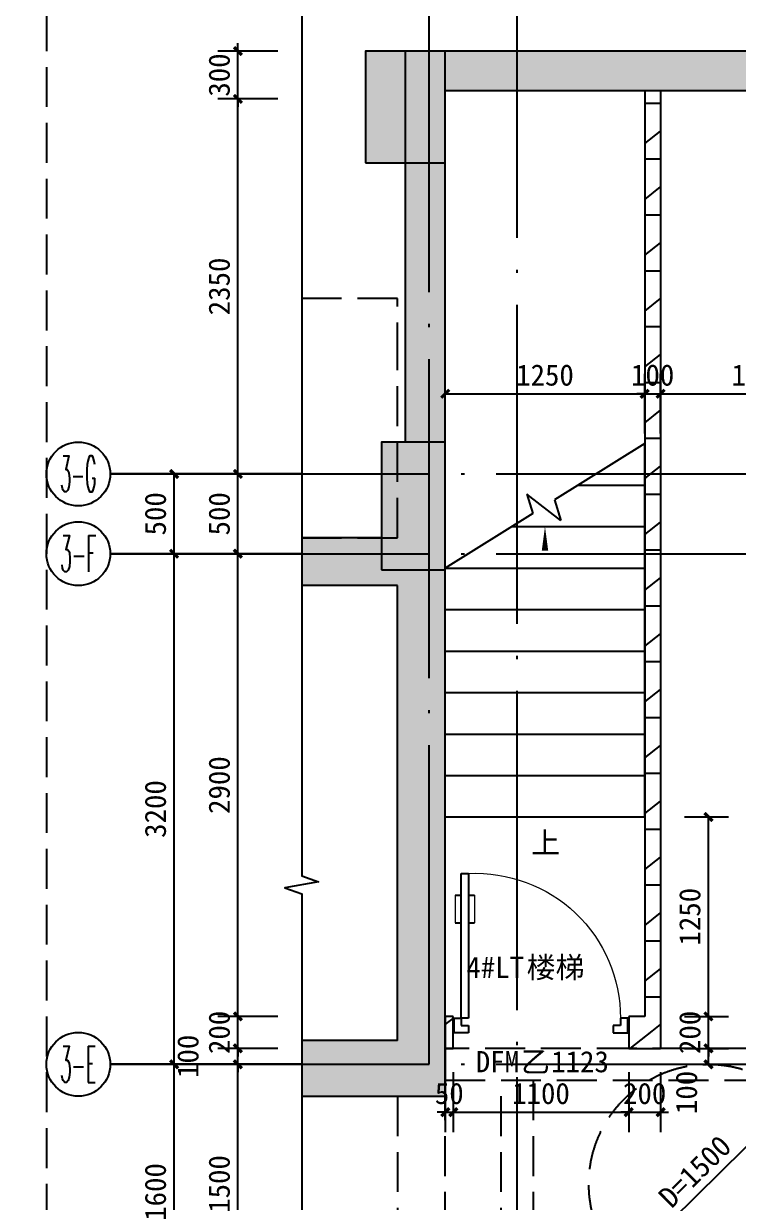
# Model space of a CAD drawing. Extents: x -10817 to 167545, y 26551 to 157048.
# Drawn here: x 3381 to 7863, y 50861 to 58249 of the extents above; entities that cross this region are included whole.
import ezdxf
from ezdxf.enums import TextEntityAlignment as Align
from ezdxf.xclip import XClip

# ---------------------------------------------------------------- set-up
doc = ezdxf.new("R2010")
doc.units = 0
doc.header["$LTSCALE"] = 1000
doc.header["$MEASUREMENT"] = 0
doc.header["$XCLIPFRAME"] = 0
for name, pattern in [('3#-B1-墙体$0$3#-B1$0$DASH', [0.35, 0.25, -0.1]), ('DASH', [0.35, 0.25, -0.1]), ('DOTE', [2.42, 2, -0.2, 0.02, -0.2])]:
    doc.linetypes.add(name, pattern=pattern)
doc.layers.get('Defpoints').update_dxf_attribs({"color": 30, "linetype": 'DASH'})
for name, color, linetype in [('3#-B1-墙体$0$3#-B1$0$A-COLU-CONC-HATC', 204, 'Continuous'), ('3#-B1-墙体$0$3#-B1$0$A-WALL-CONC', 9, 'Continuous'), ('3#-B1-墙体$0$A-COLU-CONC', 7, 'Continuous'), ('3#-B1-墙体$0$A-COLU-CONC-HATC', 204, 'Continuous'), ('3#-B1-墙体$0$A-DOOR', 51, 'Continuous'), ('3#-B1-墙体$0$A-FLOR-OVHD', 171, '3#-B1-墙体$0$3#-B1$0$DASH'), ('3#-B1-墙体$0$A-FLOR-STRS', 51, 'Continuous'), ('3#-B1-墙体$0$A-WALL-BLOK', 131, 'Continuous'), ('3#-B1-墙体$0$A-WALL-CONC', 9, 'Continuous'), ('A-ANNO-AXIS-CIRC', 3, 'Continuous'), ('A-ANNO-AXIS-TEXT', 7, 'Continuous'), ('A-ANNO-DIMS', 3, 'Continuous'), ('A-ANNO-DOTE', 10, 'DOTE'), ('A-ANNO-SYMB', 3, 'Continuous'), ('A-ANNO-TEXT', 7, 'Continuous'), ('A-FLOR-UNDR', 177, 'Continuous'), ('AXIS_TEXT', 7, 'Continuous'), ('PUB_HATCH', 8, 'Continuous'), ('柱子$0$柱子$0$柱子$0$A-COLU-CONC', 9, 'Continuous')]:
    doc.layers.add(name, color=color, linetype=linetype)
doc.styles.add('_TCH_AXIS', font='COMPLEX', dxfattribs={"bigfont": 'GBCBIG'})
doc.styles.add('_TCH_DIM', font='')
doc.styles.add('_TCH_DIM_T3', font='')
doc.styles.add('COMPLEX', font='COMPLEX')
doc.styles.get("Standard").update_dxf_attribs({"font": ''})
doc.styles.get('_TCH_DIM').set_extended_font_data('SimSun')
doc.styles.get('_TCH_DIM_T3').set_extended_font_data('SimSun')
doc.styles.get('Standard').set_extended_font_data('SimSun')
doc.dimstyles.new('_TCH_ARCH&&50', dxfattribs={"dimtxt": 132.911392, "dimasz": 50, "dimexe": 125, "dimexo": 150, "dimgap": 50, "dimtad": 1, "dimdec": 0, "dimzin": 0, "dimdsep": 46, "dimtxsty": '_TCH_DIM_T3', "dimblk": 'ARCHTICK', "dimcen": 0.09, "dimclrt": 7, "dimazin": 2, "dimtfac": 1, "dimtdec": 0, "dimtix": 1, "dimtmove": 2, "dimatfit": 3, "dimfxl": 50, "dimtolj": 1, "dimtzin": 0, "dimarcsym": 0})
pattern_1 = [(0, (0, 0), (0, 350), []), (37.875, (400, 0), (-169.615, 218.077), []), (90, (400, 0), (-450, 3e-14), [])]

# ---------------------------------------------------------------- blocks, each defined once
blk = doc.blocks.new('_FZH')
blk.add_lwpolyline([(-0.5, -0.5), (0.5, -0.5), (0.5, 0.5), (-0.5, 0.5)], close=True)
at = {"layer": 'PUB_HATCH'}
blk.add_solid([(-0.5, -0.5), (0.5, -0.5), (-0.5, 0.5), (0.5, 0.5)], dxfattribs=at)
blk = doc.blocks.new('柱子')
at = {"layer": '柱子$0$柱子$0$柱子$0$A-COLU-CONC', "xscale": 500, "yscale": 700, "zscale": 700}
blk.add_blockref('_FZH', (525309200.3, 299510260.9), dxfattribs=at)
blk = doc.blocks.new('GBRTTRGHBTR')
blk.add_blockref('柱子', (-525300550.3, -299507560.9))
blk = doc.blocks.new('3#-B1-墙体$0$3#-B1$0$$DorLib2D$00000009')
for p, q in [((0.4129, 0.9053), (0.4129, 0.0807)), ((0.4541, 0.9053), (0.4129, 0.9053)), ((0.4541, 0.0807), (0.4541, 0.9053)), ((0.4129, 0.7822), (0.378, 0.7822)), ((0.489, 0.7822), (0.4541, 0.7822)), ((0.4129, 0.6235), (0.378, 0.6235)), ((0.489, 0.6235), (0.4541, 0.6235)), ((-0.4941, 0.0807), (-0.4529, 0.0807)), ((-0.4941, -0.0018), (-0.4941, 0.0807)), ((-0.4529, 0.0807), (-0.4529, 0.0395)), ((0.4129, 0.0807), (0.4541, 0.0807)), ((0.4953, 0.0807), (0.4541, 0.0807)), ((0.4541, 0.0807), (0.4541, 0.0395)), ((0.4953, -0.0018), (0.4953, 0.0807)), ((-0.4529, 0.0395), (-0.4117, 0.0395)), ((-0.4117, 0.0395), (-0.4117, -0.0018)), ((0.4541, 0.0395), (0.4129, 0.0395)), ((0.4129, 0.0395), (0.4129, -0.0018)), ((-0.4941, -0.0018), (-0.4941, -0.0018)), ((-0.4117, -0.0018), (-0.4941, -0.0018)), ((0.4129, -0.0018), (0.4953, -0.0018)), ((0.4953, -0.0018), (0.4953, -0.0018))]:
    blk.add_line(p, q)
at = {"lineweight": 13}
for p, q in [((0.378, 0.7822), (0.378, 0.6235)), ((0.489, 0.7822), (0.489, 0.6235))]:
    blk.add_line(p, q, dxfattribs=at)
blk.add_arc((0.3716, 0.0817), 0.8246, 87.13397, 180.07167, dxfattribs=at)
blk = doc.blocks.new('3#-B1-墙体')
at = {"layer": '3#-B1-墙体$0$3#-B1$0$A-COLU-CONC-HATC'}
blk.add_hatch(color=256, dxfattribs=at).paths.add_polyline_path([(8500, -3050), (7800, -3050), (7800, -3400), (8500, -3400), (8600, -3216.7)])
at = {"layer": '3#-B1-墙体$0$A-COLU-CONC-HATC'}
for points in [[(11516.7, 2983.3), (11500, 3150), (8550, 3150), (8800, 2900), (11400, 2900)], [(8550, 700), (8800, 700), (8800, 2900), (8550, 3150)], [(8570, -100), (8400, -100), (8400, 100), (-100, 100), (200, -200), (8500, -200)], [(8800, -100), (8570, -100), (8500, -200), (8500, -3050), (8600, -3216.7), (8800, -3200)], [(8500, -3400), (8800, -3400), (8800, -3200), (8600, -3216.7)]]:
    blk.add_hatch(color=256, dxfattribs=at).paths.add_polyline_path(points)
h = blk.add_hatch(dxfattribs=at)
h.set_pattern_fill('空心砖', color=256, scale=100, style=0)
h.set_pattern_definition(pattern_1)
h.paths.add_polyline_path([(10050, 2900), (10050, -2900), (10150, -3100), (10150, 2900)])
h = blk.add_hatch(dxfattribs=at)
h.set_pattern_fill('空心砖', color=256, scale=100, style=0)
h.set_pattern_definition(pattern_1)
h.paths.add_polyline_path([(8800, -3100), (8850, -3100), (8850, -2900), (8800, -2900)])
h = blk.add_hatch(dxfattribs=at)
h.set_pattern_fill('空心砖', color=256, scale=100, style=0)
h.set_pattern_definition(pattern_1)
h.paths.add_polyline_path([(10050, -2900), (9950, -2900), (9950, -3100), (10150, -3100)])
at = {"layer": '3#-B1-墙体$0$3#-B1$0$A-WALL-CONC'}
for p, q in [((8500, -3050), (7800, -3050)), ((7800, -3400), (8500, -3400))]:
    blk.add_line(p, q, dxfattribs=at)
at = {"layer": '3#-B1-墙体$0$A-DOOR', "linetype": 'DASH'}
for p, q in [((8500, -3400), (8500, -4600)), ((8800, -4600), (8800, -3400))]:
    blk.add_line(p, q, dxfattribs=at)
at = {"layer": '3#-B1-墙体$0$A-FLOR-OVHD'}
blk.add_lwpolyline([(8500, 1600), (-100, 1600), (-100, 100), (8500, 100), (8500, 1200)], close=True, dxfattribs=at)
at = {"layer": '3#-B1-墙体$0$A-FLOR-STRS'}
for p, q in [((10050, 690), (9484.3, 337)), ((10050, -1650), (10050, 690)), ((9523.7, 207.9), (9311.8, 373.6)), ((9311.8, 373.6), (9348.8, 252.4)), ((9633.3, 430), (10050, 430)), ((9484.3, 337), (9523.7, 207.9)), ((9348.8, 252.4), (8800, -90)), ((9216.7, 170), (10050, 170)), ((8800, -90), (10050, -90)), ((8800, -1650), (8800, -100)), ((8800, -350), (10050, -350)), ((8800, -610), (10050, -610)), ((8800, -870), (10050, -870)), ((8800, -1130), (10050, -1130)), ((8800, -1390), (10050, -1390)), ((8800, -1650), (10050, -1650))]:
    blk.add_line(p, q, dxfattribs=at)
at = {"layer": '3#-B1-墙体$0$A-WALL-BLOK'}
for p, q in [((10050, 2900), (10050, -2900)), ((10150, 2900), (10050, 2900)), ((10150, 2900), (10150, -3100)), ((8850, -2900), (8800, -2900)), ((8800, -2900), (8800, -3100)), ((8850, -3100), (8850, -2900)), ((10050, -2900), (9950, -2900)), ((9950, -2900), (9950, -3100)), ((8800, -3100), (8850, -3100)), ((9950, -3100), (10150, -3100))]:
    blk.add_line(p, q, dxfattribs=at)
at = {"layer": '3#-B1-墙体$0$A-WALL-CONC'}
for p, q in [((11500, 3150), (8550, 3150)), ((8550, 700), (8550, 3150)), ((11400, 2900), (8800, 2900)), ((8800, 700), (8800, 2900)), ((8400, 100), (-100, 100)), ((8800, -3200), (8800, -100)), ((8500, -200), (200, -200)), ((8500, -3050), (8500, -200)), ((8800, -3400), (8800, -3200)), ((8500, -3400), (8800, -3400))]:
    blk.add_line(p, q, dxfattribs=at)
at = {"layer": 'Defpoints', "elevation": 0}
for points in [[(8800, -3300), (12100, -3300), (12100, -3100), (8800, -3100)], [(9150, -3300), (9350, -3300), (9350, -4700), (9150, -4700)]]:
    blk.add_lwpolyline(points, close=True, dxfattribs=at)
at = {"layer": '3#-B1-墙体$0$A-COLU-CONC', "xscale": 400, "yscale": 800, "zscale": 800}
blk.add_blockref('_FZH', (8600, 300), dxfattribs=at)
at = {"layer": '3#-B1-墙体$0$A-DOOR', "xscale": -1100, "yscale": 1100, "zscale": 200}
blk.add_blockref('3#-B1-墙体$0$3#-B1$0$$DorLib2D$00000009', (9400, -3000), dxfattribs=at)
blk = doc.blocks.new('A$C60AE0A12')
at = {"layer": 'A-ANNO-DIMS'}
for points in [[(462.9, 1406.4, 33, 0, 0), (534.1, 1476.6, 0, 0, 0)], [(-462.9, 493.6, 33, 0, 0), (-534.1, 423.4, 0, 0, 0)]]:
    blk.add_lwpolyline(points, format="xyseb", dxfattribs=at)
blk.add_lwpolyline([(-534.1, 423.4), (534.1, 1476.6)], dxfattribs=at)
at = {"layer": 'A-FLOR-UNDR', "linetype": 'DASH'}
blk.add_circle((0, 950, 0), 750, dxfattribs=at)
at = {"layer": 'A-ANNO-DIMS', "color": 7, "style": '_TCH_DIM'}
blk.add_text('D=1500', height=132.91, rotation=44.59468, dxfattribs=at).set_placement((-232, 791.5, 0))
blk = doc.blocks.new('_ArchTick')
at = {"color": 0, "linetype": 'ByBlock', "const_width": 0.4}
blk.add_lwpolyline([(-0.5, -0.5), (0.5, 0.5)], dxfattribs=at)
blk = doc.blocks.new('*D705')
at = {"layer": 'A-ANNO-DIMS', "color": 0, "lineweight": -2, "transparency": 16777216}
for p, q in [((6025, 55678.8), (6025, 56053.8)), ((7275, 55678.8), (7275, 56053.8)), ((6025, 55928.8), (7275, 55928.8))]:
    blk.add_line(p, q, dxfattribs=at)
at = {"layer": 'Defpoints', "color": 0, "transparency": 16777216}
for p in [(7275, 55928.8), (6025, 55528.8), (7275, 55528.8)]:
    blk.add_point(p, dxfattribs=at)
at = {"layer": 'A-ANNO-DIMS', "color": 0, "lineweight": -2, "transparency": 16777216, "xscale": 50, "yscale": 50, "zscale": 50, "rotation": 180}
blk.add_blockref('_ArchTick', (6025, 55928.8), dxfattribs=at)
at = {"layer": 'A-ANNO-DIMS', "color": 0, "lineweight": -2, "transparency": 16777216, "xscale": 50, "yscale": 50, "zscale": 50}
blk.add_blockref('_ArchTick', (7275, 55928.8), dxfattribs=at)
at = {"layer": 'A-ANNO-DIMS', "color": 7, "transparency": 16777216, "insert": (6650, 56045.2), "char_height": 132.91, "attachment_point": 5, "style": '_TCH_DIM_T3'}
blk.add_mtext('\\A1;1250', dxfattribs=at)
blk = doc.blocks.new('*D706')
at = {"layer": 'A-ANNO-DIMS', "color": 0, "lineweight": -2, "transparency": 16777216}
for p, q in [((7275, 55678.8), (7275, 56053.8)), ((7375, 55678.8), (7375, 56053.8)), ((7275, 55928.8), (7225, 55928.8)), ((7275, 55928.8), (7375, 55928.8)), ((7375, 55928.8), (7425, 55928.8))]:
    blk.add_line(p, q, dxfattribs=at)
at = {"layer": 'Defpoints', "color": 0, "transparency": 16777216}
for p in [(7375, 55928.8), (7275, 55528.8), (7375, 55528.8)]:
    blk.add_point(p, dxfattribs=at)
at = {"layer": 'A-ANNO-DIMS', "color": 0, "lineweight": -2, "transparency": 16777216, "xscale": 50, "yscale": 50, "zscale": 50}
blk.add_blockref('_ArchTick', (7275, 55928.8), dxfattribs=at)
at = {"layer": 'A-ANNO-DIMS', "color": 0, "lineweight": -2, "transparency": 16777216, "xscale": 50, "yscale": 50, "zscale": 50, "rotation": 180}
blk.add_blockref('_ArchTick', (7375, 55928.8), dxfattribs=at)
at = {"layer": 'A-ANNO-DIMS', "color": 7, "transparency": 16777216, "insert": (7325, 56045.2), "char_height": 132.91, "attachment_point": 5, "style": '_TCH_DIM_T3'}
blk.add_mtext('\\A1;100', dxfattribs=at)
blk = doc.blocks.new('*D707')
at = {"layer": 'A-ANNO-DIMS', "color": 0, "lineweight": -2, "transparency": 16777216}
for p, q in [((7375, 55678.8), (7375, 56053.8)), ((8625, 55678.8), (8625, 56053.8)), ((7375, 55928.8), (8625, 55928.8))]:
    blk.add_line(p, q, dxfattribs=at)
at = {"layer": 'Defpoints', "color": 0, "transparency": 16777216}
for p in [(8625, 55928.8), (7375, 55528.8), (8625, 55528.8)]:
    blk.add_point(p, dxfattribs=at)
at = {"layer": 'A-ANNO-DIMS', "color": 0, "lineweight": -2, "transparency": 16777216, "xscale": 50, "yscale": 50, "zscale": 50, "rotation": 180}
blk.add_blockref('_ArchTick', (7375, 55928.8), dxfattribs=at)
at = {"layer": 'A-ANNO-DIMS', "color": 0, "lineweight": -2, "transparency": 16777216, "xscale": 50, "yscale": 50, "zscale": 50}
blk.add_blockref('_ArchTick', (8625, 55928.8), dxfattribs=at)
at = {"layer": 'A-ANNO-DIMS', "color": 7, "transparency": 16777216, "insert": (8000, 56045.2), "char_height": 132.91, "attachment_point": 5, "style": '_TCH_DIM_T3'}
blk.add_mtext('\\A1;1250', dxfattribs=at)
blk = doc.blocks.new('*D1882')
at = {"layer": 'A-ANNO-DIMS', "color": 0, "lineweight": -2, "transparency": 16777216}
for p, q in [((7525, 53276.3), (7800, 53276.3)), ((7675, 52026.3), (7675, 53276.3)), ((7525, 52026.3), (7800, 52026.3))]:
    blk.add_line(p, q, dxfattribs=at)
at = {"layer": 'Defpoints', "color": 0, "transparency": 16777216}
for p in [(7375, 53276.3), (7675, 53276.3), (7375, 52026.3)]:
    blk.add_point(p, dxfattribs=at)
at = {"layer": 'A-ANNO-DIMS', "color": 0, "lineweight": -2, "transparency": 16777216, "xscale": 50, "yscale": 50, "zscale": 50}
for p, rotation in [((7675, 53276.3), 90), ((7675, 52026.3), 270)]:
    blk.add_blockref('_ArchTick', p, dxfattribs=dict(at, rotation=rotation))
at = {"layer": 'A-ANNO-DIMS', "color": 7, "transparency": 16777216, "insert": (7558.5, 52651.3), "char_height": 132.91, "attachment_point": 5, "rotation": 90, "style": '_TCH_DIM_T3'}
blk.add_mtext('\\A1;1250', dxfattribs=at)
blk = doc.blocks.new('*D1883')
at = {"layer": 'A-ANNO-DIMS', "color": 0, "lineweight": -2, "transparency": 16777216}
for p, q in [((7525, 52026.3), (7800, 52026.3)), ((7675, 52026.3), (7675, 52076.3)), ((7675, 51826.3), (7675, 52026.3)), ((7525, 51826.3), (7800, 51826.3)), ((7675, 51826.3), (7675, 51776.3))]:
    blk.add_line(p, q, dxfattribs=at)
at = {"layer": 'Defpoints', "color": 0, "transparency": 16777216}
for p in [(7375, 52026.3), (7675, 52026.3), (7375, 51826.3)]:
    blk.add_point(p, dxfattribs=at)
at = {"layer": 'A-ANNO-DIMS', "color": 0, "lineweight": -2, "transparency": 16777216, "xscale": 50, "yscale": 50, "zscale": 50}
for p, rotation in [((7675, 52026.3), 270), ((7675, 51826.3), 90)]:
    blk.add_blockref('_ArchTick', p, dxfattribs=dict(at, rotation=rotation))
at = {"layer": 'A-ANNO-DIMS', "color": 7, "transparency": 16777216, "insert": (7558.5, 51926.3), "char_height": 132.91, "attachment_point": 5, "rotation": 90, "style": '_TCH_DIM_T3'}
blk.add_mtext('\\A1;200', dxfattribs=at)
blk = doc.blocks.new('*D1884')
at = {"layer": 'A-ANNO-DIMS', "color": 0, "lineweight": -2, "transparency": 16777216}
for p, q in [((7525, 51826.3), (7800, 51826.3)), ((7675, 51726.3), (7675, 51826.3)), ((7525, 51726.3), (7800, 51726.3))]:
    blk.add_line(p, q, dxfattribs=at)
at = {"layer": 'Defpoints', "color": 0, "transparency": 16777216}
for p in [(7375, 51826.3), (7675, 51826.3), (7375, 51726.3)]:
    blk.add_point(p, dxfattribs=at)
at = {"layer": 'A-ANNO-DIMS', "color": 0, "lineweight": -2, "transparency": 16777216, "xscale": 50, "yscale": 50, "zscale": 50}
for p, rotation in [((7675, 51826.3), 90), ((7675, 51726.3), 270)]:
    blk.add_blockref('_ArchTick', p, dxfattribs=dict(at, rotation=rotation))
at = {"layer": 'A-ANNO-DIMS', "color": 7, "transparency": 16777216, "insert": (7537.5, 51550), "char_height": 132.91, "attachment_point": 5, "rotation": 90, "style": '_TCH_DIM_T3'}
blk.add_mtext('\\A1;100', dxfattribs=at)
blk = doc.blocks.new('*D1885')
at = {"layer": 'A-ANNO-DIMS', "color": 0, "lineweight": -2, "transparency": 16777216}
for p, q in [((6025, 51676.3), (6025, 51301.3)), ((6075, 51676.3), (6075, 51301.3)), ((6025, 51426.3), (5975, 51426.3)), ((6025, 51426.3), (6075, 51426.3)), ((6075, 51426.3), (6125, 51426.3))]:
    blk.add_line(p, q, dxfattribs=at)
at = {"layer": 'Defpoints', "color": 0, "transparency": 16777216}
for p in [(6025, 51826.3), (6075, 51826.3), (6075, 51426.3)]:
    blk.add_point(p, dxfattribs=at)
at = {"layer": 'A-ANNO-DIMS', "color": 0, "lineweight": -2, "transparency": 16777216, "xscale": 50, "yscale": 50, "zscale": 50}
blk.add_blockref('_ArchTick', (6025, 51426.3), dxfattribs=at)
at = {"layer": 'A-ANNO-DIMS', "color": 0, "lineweight": -2, "transparency": 16777216, "xscale": 50, "yscale": 50, "zscale": 50, "rotation": 180}
blk.add_blockref('_ArchTick', (6075, 51426.3), dxfattribs=at)
at = {"layer": 'A-ANNO-DIMS', "color": 7, "transparency": 16777216, "insert": (6050, 51542.8), "char_height": 132.91, "attachment_point": 5, "style": '_TCH_DIM_T3'}
blk.add_mtext('\\A1;50', dxfattribs=at)
blk = doc.blocks.new('*D1886')
at = {"layer": 'A-ANNO-DIMS', "color": 0, "lineweight": -2, "transparency": 16777216}
for p, q in [((6075, 51676.3), (6075, 51301.3)), ((7175, 51676.3), (7175, 51301.3)), ((6075, 51426.3), (7175, 51426.3))]:
    blk.add_line(p, q, dxfattribs=at)
at = {"layer": 'Defpoints', "color": 0, "transparency": 16777216}
for p in [(6075, 51826.3), (7175, 51826.3), (7175, 51426.3)]:
    blk.add_point(p, dxfattribs=at)
at = {"layer": 'A-ANNO-DIMS', "color": 0, "lineweight": -2, "transparency": 16777216, "xscale": 50, "yscale": 50, "zscale": 50, "rotation": 180}
blk.add_blockref('_ArchTick', (6075, 51426.3), dxfattribs=at)
at = {"layer": 'A-ANNO-DIMS', "color": 0, "lineweight": -2, "transparency": 16777216, "xscale": 50, "yscale": 50, "zscale": 50}
blk.add_blockref('_ArchTick', (7175, 51426.3), dxfattribs=at)
at = {"layer": 'A-ANNO-DIMS', "color": 7, "transparency": 16777216, "insert": (6625, 51542.8), "char_height": 132.91, "attachment_point": 5, "style": '_TCH_DIM_T3'}
blk.add_mtext('\\A1;1100', dxfattribs=at)
blk = doc.blocks.new('*D1887')
at = {"layer": 'A-ANNO-DIMS', "color": 0, "lineweight": -2, "transparency": 16777216}
for p, q in [((7175, 51676.3), (7175, 51301.3)), ((7375, 51676.3), (7375, 51301.3)), ((7175, 51426.3), (7125, 51426.3)), ((7175, 51426.3), (7375, 51426.3)), ((7375, 51426.3), (7425, 51426.3))]:
    blk.add_line(p, q, dxfattribs=at)
at = {"layer": 'Defpoints', "color": 0, "transparency": 16777216}
for p in [(7175, 51826.3), (7375, 51826.3), (7375, 51426.3)]:
    blk.add_point(p, dxfattribs=at)
at = {"layer": 'A-ANNO-DIMS', "color": 0, "lineweight": -2, "transparency": 16777216, "xscale": 50, "yscale": 50, "zscale": 50}
blk.add_blockref('_ArchTick', (7175, 51426.3), dxfattribs=at)
at = {"layer": 'A-ANNO-DIMS', "color": 0, "lineweight": -2, "transparency": 16777216, "xscale": 50, "yscale": 50, "zscale": 50, "rotation": 180}
blk.add_blockref('_ArchTick', (7375, 51426.3), dxfattribs=at)
at = {"layer": 'A-ANNO-DIMS', "color": 7, "transparency": 16777216, "insert": (7275, 51542.8), "char_height": 132.91, "attachment_point": 5, "style": '_TCH_DIM_T3'}
blk.add_mtext('\\A1;200', dxfattribs=at)
blk = doc.blocks.new('*D1920')
at = {"layer": 'A-ANNO-DIMS', "color": 0, "lineweight": -2, "transparency": 16777216}
for p, q in [((4575, 51726.3), (4200, 51726.3)), ((4325, 50126.3), (4325, 51726.3)), ((4575, 50126.3), (4200, 50126.3))]:
    blk.add_line(p, q, dxfattribs=at)
at = {"layer": 'Defpoints', "color": 0, "transparency": 16777216}
for p in [(4325, 51726.3), (4725, 51726.3), (4725, 50126.3)]:
    blk.add_point(p, dxfattribs=at)
at = {"layer": 'A-ANNO-DIMS', "color": 0, "lineweight": -2, "transparency": 16777216, "xscale": 50, "yscale": 50, "zscale": 50}
for p, rotation in [((4325, 51726.3), 90), ((4325, 50126.3), 270)]:
    blk.add_blockref('_ArchTick', p, dxfattribs=dict(at, rotation=rotation))
at = {"layer": 'A-ANNO-DIMS', "color": 7, "transparency": 16777216, "insert": (4208.5, 50926.3), "char_height": 132.91, "attachment_point": 5, "rotation": 90, "style": '_TCH_DIM_T3'}
blk.add_mtext('\\A1;1600', dxfattribs=at)
blk = doc.blocks.new('*D1921')
at = {"layer": 'A-ANNO-DIMS', "color": 0, "lineweight": -2, "transparency": 16777216}
for p, q in [((4575, 54926.3), (4200, 54926.3)), ((4325, 51726.3), (4325, 54926.3)), ((4575, 51726.3), (4200, 51726.3))]:
    blk.add_line(p, q, dxfattribs=at)
at = {"layer": 'Defpoints', "color": 0, "transparency": 16777216}
for p in [(4325, 54926.3), (4725, 54926.3), (4725, 51726.3)]:
    blk.add_point(p, dxfattribs=at)
at = {"layer": 'A-ANNO-DIMS', "color": 0, "lineweight": -2, "transparency": 16777216, "xscale": 50, "yscale": 50, "zscale": 50}
for p, rotation in [((4325, 54926.3), 90), ((4325, 51726.3), 270)]:
    blk.add_blockref('_ArchTick', p, dxfattribs=dict(at, rotation=rotation))
at = {"layer": 'A-ANNO-DIMS', "color": 7, "transparency": 16777216, "insert": (4208.5, 53326.3), "char_height": 132.91, "attachment_point": 5, "rotation": 90, "style": '_TCH_DIM_T3'}
blk.add_mtext('\\A1;3200', dxfattribs=at)
blk = doc.blocks.new('*D1922')
at = {"layer": 'A-ANNO-DIMS', "color": 0, "lineweight": -2, "transparency": 16777216}
for p, q in [((4575, 55426.3), (4200, 55426.3)), ((4325, 54926.3), (4325, 55426.3)), ((4575, 54926.3), (4200, 54926.3))]:
    blk.add_line(p, q, dxfattribs=at)
at = {"layer": 'Defpoints', "color": 0, "transparency": 16777216}
for p in [(4325, 55426.3), (4725, 55426.3), (4725, 54926.3)]:
    blk.add_point(p, dxfattribs=at)
at = {"layer": 'A-ANNO-DIMS', "color": 0, "lineweight": -2, "transparency": 16777216, "xscale": 50, "yscale": 50, "zscale": 50}
for p, rotation in [((4325, 55426.3), 90), ((4325, 54926.3), 270)]:
    blk.add_blockref('_ArchTick', p, dxfattribs=dict(at, rotation=rotation))
at = {"layer": 'A-ANNO-DIMS', "color": 7, "transparency": 16777216, "insert": (4208.5, 55176.3), "char_height": 132.91, "attachment_point": 5, "rotation": 90, "style": '_TCH_DIM_T3'}
blk.add_mtext('\\A1;500', dxfattribs=at)
blk = doc.blocks.new('*D1940')
at = {"layer": 'A-ANNO-DIMS', "color": 0, "lineweight": -2, "transparency": 16777216}
for p, q in [((4975, 51726.3), (4600, 51726.3)), ((4725, 50226.3), (4725, 51726.3)), ((4975, 50226.3), (4600, 50226.3))]:
    blk.add_line(p, q, dxfattribs=at)
at = {"layer": 'Defpoints', "color": 0, "transparency": 16777216}
for p in [(4725, 51726.3), (5125, 51726.3), (5125, 50226.3)]:
    blk.add_point(p, dxfattribs=at)
at = {"layer": 'A-ANNO-DIMS', "color": 0, "lineweight": -2, "transparency": 16777216, "xscale": 50, "yscale": 50, "zscale": 50}
for p, rotation in [((4725, 51726.3), 90), ((4725, 50226.3), 270)]:
    blk.add_blockref('_ArchTick', p, dxfattribs=dict(at, rotation=rotation))
at = {"layer": 'A-ANNO-DIMS', "color": 7, "transparency": 16777216, "insert": (4608.5, 50976.3), "char_height": 132.91, "attachment_point": 5, "rotation": 90, "style": '_TCH_DIM_T3'}
blk.add_mtext('\\A1;1500', dxfattribs=at)
blk = doc.blocks.new('*D1941')
at = {"layer": 'A-ANNO-DIMS', "color": 0, "lineweight": -2, "transparency": 16777216}
for p, q in [((4725, 51826.3), (4725, 51876.3)), ((4975, 51826.3), (4600, 51826.3)), ((4725, 51726.3), (4725, 51826.3)), ((4975, 51726.3), (4600, 51726.3)), ((4725, 51726.3), (4725, 51676.3))]:
    blk.add_line(p, q, dxfattribs=at)
at = {"layer": 'Defpoints', "color": 0, "transparency": 16777216}
for p in [(4725, 51826.3), (5125, 51826.3), (5125, 51726.3)]:
    blk.add_point(p, dxfattribs=at)
at = {"layer": 'A-ANNO-DIMS', "color": 0, "lineweight": -2, "transparency": 16777216, "xscale": 50, "yscale": 50, "zscale": 50}
for p, rotation in [((4725, 51826.3), 270), ((4725, 51726.3), 90)]:
    blk.add_blockref('_ArchTick', p, dxfattribs=dict(at, rotation=rotation))
at = {"layer": 'A-ANNO-DIMS', "color": 7, "transparency": 16777216, "insert": (4412.5, 51776.3), "char_height": 132.91, "attachment_point": 5, "rotation": 90, "style": '_TCH_DIM_T3'}
blk.add_mtext('\\A1;100', dxfattribs=at)
blk = doc.blocks.new('*D1942')
at = {"layer": 'A-ANNO-DIMS', "color": 0, "lineweight": -2, "transparency": 16777216}
for p, q in [((4975, 52026.3), (4600, 52026.3)), ((4725, 52026.3), (4725, 52076.3)), ((4725, 51826.3), (4725, 52026.3)), ((4975, 51826.3), (4600, 51826.3)), ((4725, 51826.3), (4725, 51776.3))]:
    blk.add_line(p, q, dxfattribs=at)
at = {"layer": 'Defpoints', "color": 0, "transparency": 16777216}
for p in [(4725, 52026.3), (5125, 52026.3), (5125, 51826.3)]:
    blk.add_point(p, dxfattribs=at)
at = {"layer": 'A-ANNO-DIMS', "color": 0, "lineweight": -2, "transparency": 16777216, "xscale": 50, "yscale": 50, "zscale": 50}
for p, rotation in [((4725, 52026.3), 270), ((4725, 51826.3), 90)]:
    blk.add_blockref('_ArchTick', p, dxfattribs=dict(at, rotation=rotation))
at = {"layer": 'A-ANNO-DIMS', "color": 7, "transparency": 16777216, "insert": (4608.5, 51926.3), "char_height": 132.91, "attachment_point": 5, "rotation": 90, "style": '_TCH_DIM_T3'}
blk.add_mtext('\\A1;200', dxfattribs=at)
blk = doc.blocks.new('*D1943')
at = {"layer": 'A-ANNO-DIMS', "color": 0, "lineweight": -2, "transparency": 16777216}
for p, q in [((4975, 54926.3), (4600, 54926.3)), ((4725, 52026.3), (4725, 54926.3)), ((4975, 52026.3), (4600, 52026.3))]:
    blk.add_line(p, q, dxfattribs=at)
at = {"layer": 'Defpoints', "color": 0, "transparency": 16777216}
for p in [(4725, 54926.3), (5125, 54926.3), (5125, 52026.3)]:
    blk.add_point(p, dxfattribs=at)
at = {"layer": 'A-ANNO-DIMS', "color": 0, "lineweight": -2, "transparency": 16777216, "xscale": 50, "yscale": 50, "zscale": 50}
for p, rotation in [((4725, 54926.3), 90), ((4725, 52026.3), 270)]:
    blk.add_blockref('_ArchTick', p, dxfattribs=dict(at, rotation=rotation))
at = {"layer": 'A-ANNO-DIMS', "color": 7, "transparency": 16777216, "insert": (4608.5, 53476.3), "char_height": 132.91, "attachment_point": 5, "rotation": 90, "style": '_TCH_DIM_T3'}
blk.add_mtext('\\A1;2900', dxfattribs=at)
blk = doc.blocks.new('*D1944')
at = {"layer": 'A-ANNO-DIMS', "color": 0, "lineweight": -2, "transparency": 16777216}
for p, q in [((4975, 55426.3), (4600, 55426.3)), ((4725, 54926.3), (4725, 55426.3)), ((4975, 54926.3), (4600, 54926.3))]:
    blk.add_line(p, q, dxfattribs=at)
at = {"layer": 'Defpoints', "color": 0, "transparency": 16777216}
for p in [(4725, 55426.3), (5125, 55426.3), (5125, 54926.3)]:
    blk.add_point(p, dxfattribs=at)
at = {"layer": 'A-ANNO-DIMS', "color": 0, "lineweight": -2, "transparency": 16777216, "xscale": 50, "yscale": 50, "zscale": 50}
for p, rotation in [((4725, 55426.3), 90), ((4725, 54926.3), 270)]:
    blk.add_blockref('_ArchTick', p, dxfattribs=dict(at, rotation=rotation))
at = {"layer": 'A-ANNO-DIMS', "color": 7, "transparency": 16777216, "insert": (4608.5, 55176.3), "char_height": 132.91, "attachment_point": 5, "rotation": 90, "style": '_TCH_DIM_T3'}
blk.add_mtext('\\A1;500', dxfattribs=at)
blk = doc.blocks.new('*D1945')
at = {"layer": 'A-ANNO-DIMS', "color": 0, "lineweight": -2, "transparency": 16777216}
for p, q in [((4975, 57776.3), (4600, 57776.3)), ((4725, 55426.3), (4725, 57776.3)), ((4975, 55426.3), (4600, 55426.3))]:
    blk.add_line(p, q, dxfattribs=at)
at = {"layer": 'Defpoints', "color": 0, "transparency": 16777216}
for p in [(4725, 57776.3), (5125, 57776.3), (5125, 55426.3)]:
    blk.add_point(p, dxfattribs=at)
at = {"layer": 'A-ANNO-DIMS', "color": 0, "lineweight": -2, "transparency": 16777216, "xscale": 50, "yscale": 50, "zscale": 50}
for p, rotation in [((4725, 57776.3), 90), ((4725, 55426.3), 270)]:
    blk.add_blockref('_ArchTick', p, dxfattribs=dict(at, rotation=rotation))
at = {"layer": 'A-ANNO-DIMS', "color": 7, "transparency": 16777216, "insert": (4608.5, 56601.3), "char_height": 132.91, "attachment_point": 5, "rotation": 90, "style": '_TCH_DIM_T3'}
blk.add_mtext('\\A1;2350', dxfattribs=at)
blk = doc.blocks.new('*D1946')
at = {"layer": 'A-ANNO-DIMS', "color": 0, "lineweight": -2, "transparency": 16777216}
for p, q in [((4975, 58076.3), (4600, 58076.3)), ((4725, 58076.3), (4725, 58126.3)), ((4725, 57776.3), (4725, 58076.3)), ((4975, 57776.3), (4600, 57776.3)), ((4725, 57776.3), (4725, 57726.3))]:
    blk.add_line(p, q, dxfattribs=at)
at = {"layer": 'Defpoints', "color": 0, "transparency": 16777216}
for p in [(4725, 58076.3), (5125, 58076.3), (5125, 57776.3)]:
    blk.add_point(p, dxfattribs=at)
at = {"layer": 'A-ANNO-DIMS', "color": 0, "lineweight": -2, "transparency": 16777216, "xscale": 50, "yscale": 50, "zscale": 50}
for p, rotation in [((4725, 58076.3), 270), ((4725, 57776.3), 90)]:
    blk.add_blockref('_ArchTick', p, dxfattribs=dict(at, rotation=rotation))
at = {"layer": 'A-ANNO-DIMS', "color": 7, "transparency": 16777216, "insert": (4608.5, 57926.3), "char_height": 132.91, "attachment_point": 5, "rotation": 90, "style": '_TCH_DIM_T3'}
blk.add_mtext('\\A1;300', dxfattribs=at)
blk = doc.blocks.new('_AXISO')
blk.add_circle((0, 0), 0.5)
at = {"layer": 'AXIS_TEXT', "style": 'COMPLEX', "width": 1.041667}
blk.add_attdef('A', text='', height=0.56, dxfattribs=at).set_placement((-0.25, -0.28), (0.25, -0.28), align=Align.FIT)

msp = doc.modelspace()

# ---------------------------------------------------------------- linework, layer by layer
at = {"layer": 'A-ANNO-AXIS-CIRC'}
for p, q in [((5125, 55426.3), (3925, 55426.3)), ((5125, 54926.3), (3925, 54926.3)), ((5125, 51726.3), (3925, 51726.3))]:
    msp.add_line(p, q, dxfattribs=at)
at = {"layer": 'A-ANNO-DOTE'}
for points in [[(5925, 51726.3), (5925, 59676.3)], [(6475, 47226.3), (6475, 59676.3)], [(3925, 55426.3), (10925, 55426.3)], [(3925, 54926.3), (10925, 54926.3)], [(3925, 51726.3), (10925, 51726.3)]]:
    msp.add_lwpolyline(points, dxfattribs=at)
at = {"layer": 'A-ANNO-SYMB'}
msp.add_lwpolyline([(5125, 58476.3), (5125, 52907.6), (5230, 52869.3), (5020, 52832.3), (5125, 52795.1), (5125, 47226.3)], dxfattribs=at)
msp.add_lwpolyline([(6650, 53276.3, 0, 0, 0), (6650, 55096.3, 0, 40, 0), (6650, 54946.3, 0, 0, 0)], format="xyseb", dxfattribs=at)
at = {"layer": 'Defpoints'}
msp.add_lwpolyline([(3525, 45626.3), (11325, 45626.3), (11325, 60076.3), (3525, 60076.3)], close=True, dxfattribs=at)

# ---------------------------------------------------------------- block references
ref = msp.add_blockref('GBRTTRGHBTR', (-2875, 55026.3))
XClip(ref).set_block_clipping_path([(8000, -7800), (12600, 3450)])
ref = msp.add_blockref('3#-B1-墙体', (-2775, 54926.3))
XClip(ref).set_block_clipping_path([(7900, -7700), (12500, 3550)])
msp.add_blockref('A$C60AE0A12', (7675, 50026.3))
at = {"layer": 'A-ANNO-AXIS-CIRC'}
ref = msp.add_blockref('_AXISO', (3725, 55426.3), dxfattribs=dict(at, xscale=400, yscale=400, zscale=400))
ref.add_attrib('A', '3-G', dxfattribs={"layer": 'A-ANNO-AXIS-TEXT', "height": 226.27, "style": '_TCH_AXIS', "width": 0.308824}).set_placement((3611.9, 55313.2), (3838.1, 55313.2), align=Align.FIT)
ref = msp.add_blockref('_AXISO', (3725, 54926.3), dxfattribs=dict(at, xscale=400, yscale=400, zscale=400))
ref.add_attrib('A', '3-F', dxfattribs={"layer": 'A-ANNO-AXIS-TEXT', "height": 226.27, "style": '_TCH_AXIS', "width": 0.323077}).set_placement((3611.9, 54813.2), (3838.1, 54813.2), align=Align.FIT)
ref = msp.add_blockref('_AXISO', (3725, 51726.3), dxfattribs=dict(at, xscale=400, yscale=400, zscale=400))
ref.add_attrib('A', '3-E', dxfattribs={"layer": 'A-ANNO-AXIS-TEXT', "height": 226.27, "style": '_TCH_AXIS', "width": 0.318182}).set_placement((3611.9, 51613.2), (3838.1, 51613.2), align=Align.FIT)

# ---------------------------------------------------------------- texts
at = {"layer": 'A-ANNO-TEXT', "color": 7, "style": '_TCH_DIM'}
msp.add_text('上', height=132.9, dxfattribs=at).set_placement((6564, 53048.8))
at = {"layer": 'A-ANNO-TEXT'}
for s, p in [('4#LT', (6157.1, 52267.4)), ('楼梯', (6535.1, 52267.4))]:
    msp.add_text(s, height=132.91, dxfattribs=at).set_placement(p)
at = {"layer": 'A-ANNO-TEXT', "color": 2}
for s, height, p in [('DFM', 132.91, (6216.3, 51676.3)), ('乙', 132.9, (6499.8, 51676.3)), ('1123', 132.91, (6688.9, 51676.3))]:
    msp.add_text(s, height=height, dxfattribs=at).set_placement(p)

# ---------------------------------------------------------------- dimensions: what is measured, and where the dimension line sits
at = {"layer": 'A-ANNO-DIMS'}
for p1, p2, distance, picture, middle in [((5125, 57776.3), (5125, 58076.3), 400, '*D1946', (4608.5, 57926.3)), ((5125, 55426.3), (5125, 57776.3), 400, '*D1945', (4608.5, 56601.3)), ((6025, 55528.8), (7275, 55528.8), 400, '*D705', (6650, 56045.2)), ((7275, 55528.8), (7375, 55528.8), 400, '*D706', (7325, 56045.2)), ((7375, 55528.8), (8625, 55528.8), 400, '*D707', (8000, 56045.2)), ((4725, 54926.3), (4725, 55426.3), 400, '*D1922', (4208.5, 55176.3)), ((5125, 54926.3), (5125, 55426.3), 400, '*D1944', (4608.5, 55176.3)), ((4725, 51726.3), (4725, 54926.3), 400, '*D1921', (4208.5, 53326.3)), ((5125, 52026.3), (5125, 54926.3), 400, '*D1943', (4608.5, 53476.3)), ((7375, 52026.3), (7375, 53276.3), -300, '*D1882', (7558.5, 52651.3)), ((5125, 51826.3), (5125, 52026.3), 400, '*D1942', (4608.5, 51926.3)), ((7375, 51826.3), (7375, 52026.3), -300, '*D1883', (7558.5, 51926.3)), ((6025, 51826.3), (6075, 51826.3), -400, '*D1885', (6050, 51542.8)), ((6075, 51826.3), (7175, 51826.3), -400, '*D1886', (6625, 51542.8)), ((7175, 51826.3), (7375, 51826.3), -400, '*D1887', (7275, 51542.8)), ((4725, 50126.3), (4725, 51726.3), 400, '*D1920', (4208.5, 50926.3)), ((5125, 50226.3), (5125, 51726.3), 400, '*D1940', (4608.5, 50976.3))]:
    dim = msp.add_aligned_dim(p1=p1, p2=p2, distance=distance, dimstyle='_TCH_ARCH&&50', dxfattribs=at)
    dim.commit()
    dim.dimension.update_dxf_attribs({"geometry": picture, "text_midpoint": middle})
for base, p1, p2, picture, middle in [((4725, 51826.3), (5125, 51726.3), (5125, 51826.3), '*D1941', (4412.5, 51776.3)), ((7675, 51826.3), (7375, 51726.3), (7375, 51826.3), '*D1884', (7537.5, 51550))]:
    dim = msp.add_linear_dim(base=base, p1=p1, p2=p2, angle=90, dimstyle='_TCH_ARCH&&50', dxfattribs=at)
    dim.commit()
    dim.dimension.update_dxf_attribs({"geometry": picture, "text_midpoint": middle, "dimtype": 129})

doc.saveas('drawing.dxf')
